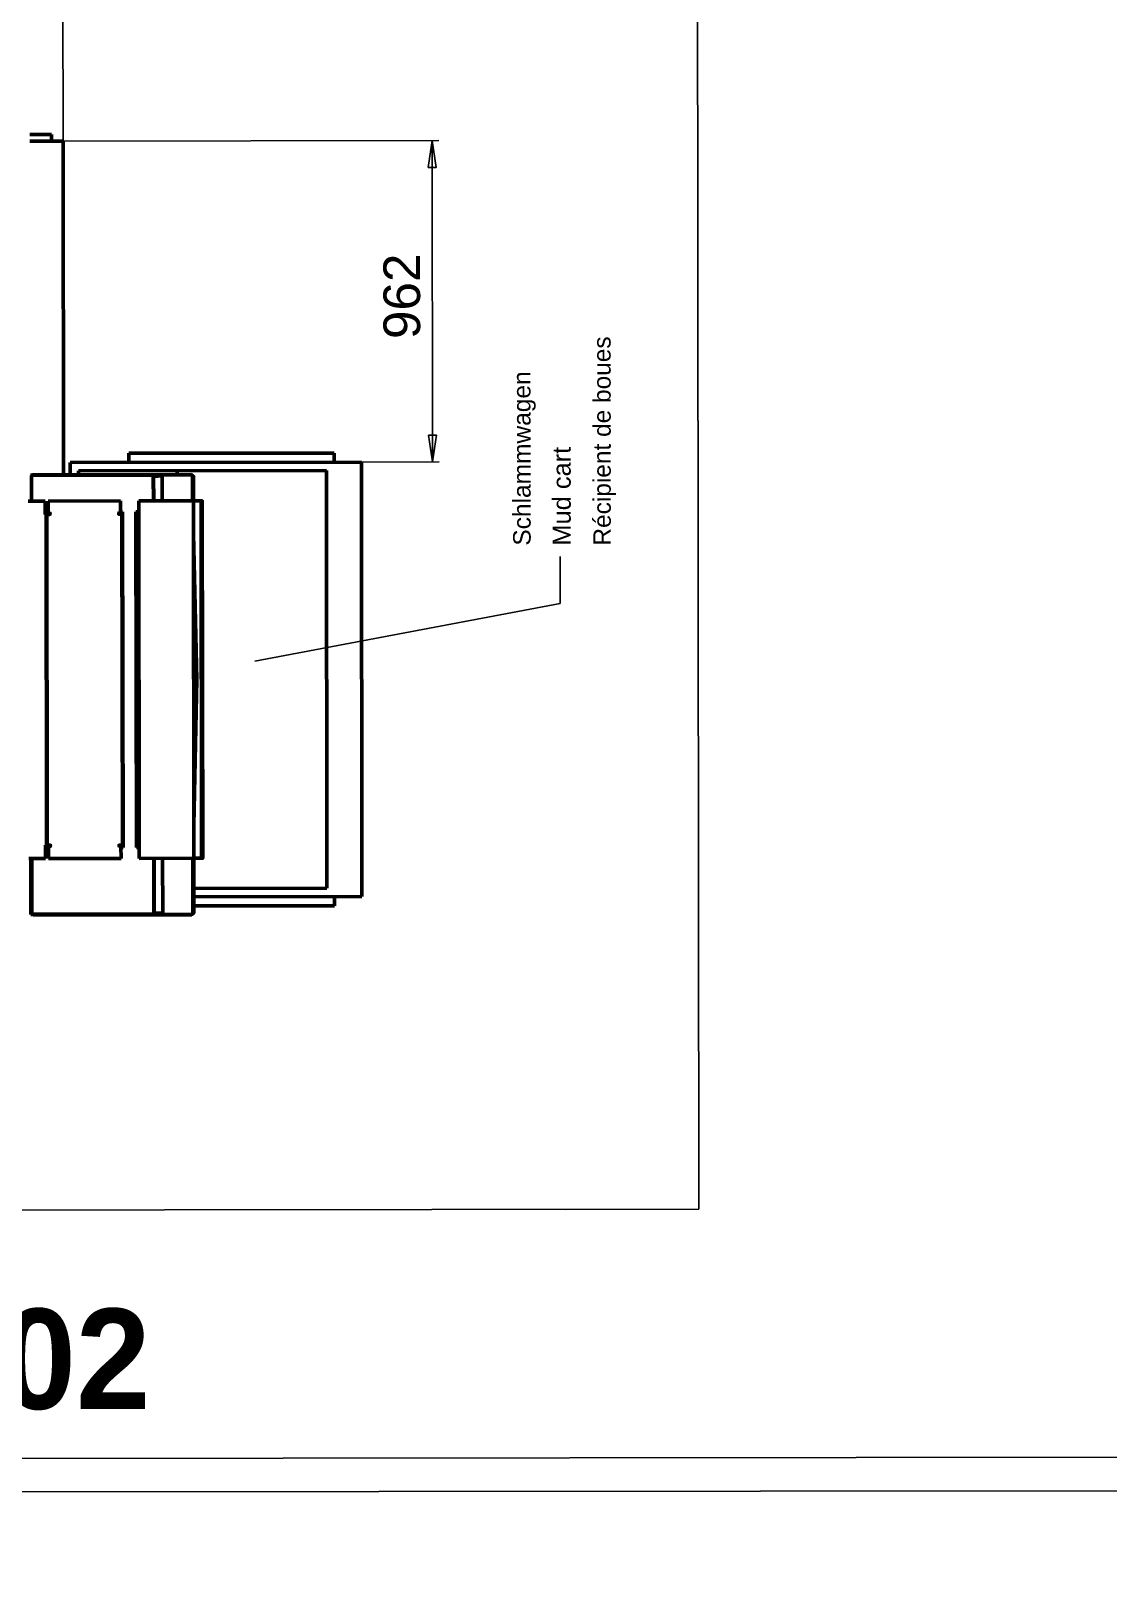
# Model space of a CAD drawing. Header units: feet. Extents: x -99009 to 3252343, y -11094690 to 9035152.
# Drawn here: x 2422762 to 2425988, y -1928554 to -1923934 of the extents above; entities that cross this region are included whole.
import ezdxf

# ---------------------------------------------------------------- set-up
doc = ezdxf.new("R2010")
doc.units = ezdxf.units.FT
doc.layers.add('1', color=1, linetype='Continuous')
doc.styles.add('Arial$001H0', font='arial.ttf')
doc.styles.get("Standard").update_dxf_attribs({"font": 'GOTHICB.TTF'})

# ---------------------------------------------------------------- blocks, each defined once
blk = doc.blocks.new('GG')
at = {"color": 7, "linetype": 'Continuous', "lineweight": 50}
for p, q in [((458.57, 263.44), (458.57, 265.96)), ((512.07, 263.44), (512.07, 265.96)), ((450.12, 265.34), (450.12, 241.54)), ((450.2, 265.34), (450.12, 265.34)), ((450.2, 265.64), (450.2, 265.49)), ((458.57, 265.64), (450.2, 265.64)), ((450.2, 265.49), (450.2, 241.39)), ((450.24, 265.49), (450.24, 247.24)), ((450.5, 265.49), (458.57, 265.49)), ((458.57, 263.44), (460.57, 263.44)), ((460.2, 262.99), (460.2, 263.44)), ((460.57, 263.44), (460.57, 263.31)), ((510.07, 263.44), (510.07, 263.31)), ((510.07, 263.44), (512.07, 263.44)), ((510.45, 263.44), (510.45, 262.99)), ((512.07, 265.49), (515.65, 265.49)), ((515.91, 247.24), (515.91, 265.49)), ((515.95, 265.64), (515.95, 265.49)), ((515.95, 265.49), (515.95, 241.39)), ((516.02, 265.34), (515.95, 265.34)), ((516.02, 241.54), (516.02, 265.34)), ((458.57, 262.99), (460.37, 262.99)), ((458.57, 252.14), (458.57, 262.99)), ((460.37, 262.79), (460.37, 262.99)), ((510.07, 263.31), (460.57, 263.31)), ((460.57, 262.79), (460.57, 263.19)), ((460.57, 263.19), (510.07, 263.19)), ((510.07, 262.79), (510.07, 263.19)), ((510.27, 262.99), (510.27, 262.79)), ((510.27, 262.99), (512.07, 262.99)), ((512.07, 262.99), (512.07, 252.14)), ((565.95, 262.43), (566.95, 262.43)), ((565.95, 262.43), (565.95, 260.68)), ((565.55, 260.68), (516.02, 260.68)), ((517.85, 259.68), (516.02, 259.68)), ((517.85, 259.68), (517.85, 216.08)), ((516.02, 258.44), (516.57, 258.44)), ((516.57, 258.44), (516.57, 221.31)), ((460.37, 252.14), (458.57, 252.14)), ((460.2, 251.84), (460.2, 252.14)), ((460.2, 251.84), (510.45, 251.84)), ((460.37, 252.14), (460.37, 252.34)), ((460.57, 252.34), (460.57, 251.94)), ((510.07, 251.94), (460.57, 251.94)), ((510.07, 252.34), (510.07, 251.94)), ((510.27, 252.34), (510.27, 252.14)), ((512.07, 252.14), (510.27, 252.14)), ((510.45, 252.14), (510.45, 251.84)), ((510.45, 249.84), (460.2, 249.84)), ((460.2, 249.41), (460.2, 249.84)), ((510.45, 249.84), (510.45, 249.41)), ((517.85, 250.88), (519.2, 250.88)), ((519.2, 250.88), (519.2, 220.18)), ((458.57, 247.19), (450.35, 247.19)), ((450.35, 247.19), (458.57, 247.19)), ((458.57, 247.24), (450.5, 247.24)), ((458.57, 249.41), (458.57, 241.23)), ((512.07, 249.41), (458.57, 249.41)), ((512.07, 241.23), (512.07, 249.41)), ((515.65, 247.24), (512.07, 247.24)), ((515.8, 247.19), (512.07, 247.19)), ((458.57, 245.91), (450.35, 245.91)), ((515.8, 245.91), (512.07, 245.91)), ((516.02, 243.69), (516.57, 243.69)), ((450.2, 241.54), (450.12, 241.54)), ((450.2, 241.39), (458.57, 241.39)), ((450.35, 241.24), (458.57, 241.24)), ((450.49, 241.24), (450.5, 241.24)), ((450.5, 241.24), (458.57, 241.24)), ((451.45, 241.24), (451.45, 220.18)), ((452.8, 216.08), (452.8, 241.24)), ((454.07, 221.31), (454.07, 241.24)), ((458.57, 241.23), (512.07, 241.23)), ((458.57, 241.23), (458.57, 240.09)), ((463.52, 241.23), (485.32, 240.78)), ((485.31, 240.78), (463.52, 241.23)), ((485.32, 240.78), (485.31, 240.78)), ((485.33, 240.78), (507.13, 241.23)), ((485.34, 240.78), (485.33, 240.78)), ((485.34, 240.78), (507.13, 241.23)), ((515.95, 241.39), (512.07, 241.39)), ((512.07, 241.24), (515.8, 241.24)), ((512.07, 241.24), (515.65, 241.24)), ((512.07, 240.09), (512.07, 241.23)), ((515.65, 241.24), (515.66, 241.24)), ((516.02, 241.54), (515.95, 241.54)), ((458.57, 240.09), (512.07, 240.09)), ((512.07, 239.91), (458.57, 239.91)), ((452.8, 220.18), (451.45, 220.18)), ((516.57, 221.31), (454.07, 221.31)), ((517.85, 220.18), (519.2, 220.18)), ((452.8, 216.08), (517.85, 216.08))]:
    blk.add_line(p, q, dxfattribs=at)
at = {"color": 7, "linetype": 'Continuous', "lineweight": 25}
for p, q in [((565.95, 260.68), (640.95, 260.68)), ((565.95, 260.68), (565.95, 204.42)), ((488.09, 232.05), (496.67, 186.35)), ((517.85, 216.08), (517.85, 204.42)), ((517.85, 205.42), (565.95, 205.42)), ((405.95, 165.68), (405.95, 185.68)), ((496.67, 186.35), (503.67, 186.35)), ((425.95, 165.68), (405.95, 165.68))]:
    blk.add_line(p, q, dxfattribs=at)
blk.add_lwpolyline([(405.95, 165.68), (405.95, 445.68), (830.95, 445.68), (830.95, 165.68)], close=True)
at = {"color": 7, "linetype": 'Continuous', "lineweight": 50}
for points in [[(565.95, 262.43), (565.95, 262.44), (565.95, 262.47), (565.95, 262.51), (565.95, 262.58), (565.95, 262.65), (565.95, 262.75), (565.95, 262.86), (565.95, 262.99), (565.95, 263.13), (565.95, 263.28), (565.95, 263.45), (565.95, 263.62), (565.95, 263.81), (565.95, 264), (565.95, 264.2), (565.95, 264.41), (565.95, 264.61), (565.95, 264.83), (565.95, 265.04), (565.95, 265.25), (565.95, 265.46), (565.95, 265.66)], [(566.95, 265.66), (566.95, 265.46), (566.95, 265.25), (566.95, 265.04), (566.95, 264.83), (566.95, 264.61), (566.95, 264.41), (566.95, 264.2), (566.95, 264), (566.95, 263.81), (566.95, 263.62), (566.95, 263.45), (566.95, 263.28), (566.95, 263.13), (566.95, 262.99), (566.95, 262.86), (566.95, 262.75), (566.95, 262.65), (566.95, 262.58), (566.95, 262.51), (566.95, 262.47), (566.95, 262.44), (566.95, 262.43)], [(450.24, 265.49), (450.26, 265.49), (450.29, 265.49), (450.32, 265.49), (450.35, 265.49), (450.38, 265.49), (450.42, 265.49), (450.46, 265.49), (450.5, 265.49)], [(515.65, 265.49), (515.69, 265.49), (515.73, 265.49), (515.76, 265.49), (515.8, 265.49), (515.83, 265.49), (515.86, 265.49), (515.89, 265.49), (515.91, 265.49)], [(460.57, 262.79), (460.57, 262.75), (460.55, 262.72), (460.51, 262.7), (460.47, 262.69), (460.44, 262.7), (460.4, 262.72), (460.38, 262.75), (460.37, 262.79)], [(510.27, 262.79), (510.27, 262.75), (510.25, 262.72), (510.21, 262.7), (510.17, 262.69), (510.14, 262.7), (510.1, 262.72), (510.08, 262.75), (510.07, 262.79)], [(565.95, 260.68), (565.94, 260.68), (565.92, 260.68), (565.88, 260.68), (565.83, 260.68), (565.77, 260.68), (565.7, 260.68), (565.63, 260.68), (565.55, 260.68)], [(460.37, 252.34), (460.38, 252.38), (460.4, 252.41), (460.44, 252.43), (460.47, 252.44), (460.51, 252.43), (460.55, 252.41), (460.57, 252.38), (460.57, 252.34)], [(510.07, 252.34), (510.08, 252.38), (510.1, 252.41), (510.14, 252.43), (510.17, 252.44), (510.21, 252.43), (510.25, 252.41), (510.27, 252.38), (510.27, 252.34)], [(450.5, 247.24), (450.46, 247.24), (450.42, 247.24), (450.38, 247.24), (450.35, 247.24), (450.32, 247.24), (450.29, 247.24), (450.26, 247.24), (450.24, 247.24)], [(450.35, 245.91), (450.35, 246.07), (450.35, 246.23), (450.35, 246.39), (450.35, 246.55), (450.35, 246.71), (450.35, 246.87), (450.35, 247.03), (450.35, 247.19)], [(515.91, 247.24), (515.89, 247.24), (515.86, 247.24), (515.83, 247.24), (515.8, 247.24), (515.76, 247.24), (515.73, 247.24), (515.69, 247.24), (515.65, 247.24)], [(515.8, 245.91), (515.8, 246.07), (515.8, 246.23), (515.8, 246.39), (515.8, 246.55), (515.8, 246.71), (515.8, 246.87), (515.8, 247.03), (515.8, 247.19)], [(450.24, 241.39), (450.26, 241.36), (450.29, 241.33), (450.32, 241.3), (450.35, 241.28)], [(450.35, 241.24), (450.35, 241.25), (450.35, 241.25), (450.35, 241.27), (450.35, 241.28), (450.35, 241.3), (450.35, 241.33), (450.35, 241.36), (450.35, 241.39)], [(485.31, 240.78), (485.31, 240.78), (485.31, 240.78)], [(485.31, 240.78), (485.31, 240.78), (485.31, 240.78)], [(485.32, 240.78), (485.32, 240.78), (485.32, 240.78)], [(485.32, 240.78), (485.33, 240.78), (485.33, 240.78)], [(485.32, 240.78), (485.32, 240.78), (485.32, 240.78)], [(485.33, 240.78), (485.33, 240.78), (485.33, 240.78)], [(485.34, 240.78), (485.34, 240.78), (485.34, 240.78)], [(515.8, 241.24), (515.8, 241.25), (515.8, 241.25), (515.8, 241.27), (515.8, 241.28), (515.8, 241.3), (515.8, 241.33), (515.8, 241.36), (515.8, 241.39)], [(515.8, 241.28), (515.83, 241.3), (515.86, 241.33), (515.89, 241.36), (515.91, 241.39)], [(458.57, 240.09), (458.57, 240.09), (458.57, 240.07), (458.57, 240.04), (458.57, 240), (458.57, 239.97), (458.57, 239.93), (458.57, 239.91), (458.57, 239.91)], [(512.07, 239.91), (512.07, 239.91), (512.07, 239.93), (512.07, 239.97), (512.07, 240), (512.07, 240.04), (512.07, 240.07), (512.07, 240.09), (512.07, 240.09)]]:
    blk.add_lwpolyline(points, dxfattribs=at)
at = {"color": 7, "linetype": 'Continuous', "lineweight": 25}
for points in [[(517.85, 205.42), (521.85, 206.02), (521.85, 204.82)], [(565.95, 205.42), (561.95, 204.82), (561.95, 206.02)]]:
    blk.add_lwpolyline(points, close=True, dxfattribs=at)
at = {"color": 7, "style": 'Arial$001H0'}
for s, height, p in [('962', 5.49, (536.26, 207.27)), ('Schlammwagen', 2.6261, (505.31, 190.76)), ('Mud cart', 2.723, (505.31, 184.76)), ('Récipient de boues', 2.618, (505.31, 178.76))]:
    blk.add_text(s, height=height, dxfattribs=at).set_placement(p)

msp = doc.modelspace()

# ---------------------------------------------------------------- linework, layer by layer
for p, q in [((2432963.28725, -1928196.69241), (2417963.29692, -1928213.7229)), ((2433063.40073, -1928296.57881), (2417963.41046, -1928313.72284))]:
    msp.add_line(p, q)
at = {"layer": '1'}
msp.add_arc((2520410.24778, -1978395.99612), 100000, 84.1346387202, 194.3871675539, dxfattribs=at)

# ---------------------------------------------------------------- block references
at = {"xscale": 20.00000668694215, "yscale": 20.00000668694215, "zscale": 20.00000668694215, "rotation": 90.06505171407352}
msp.add_blockref('GG', (2428085.31376, -1935577.16139), dxfattribs=at)

# ---------------------------------------------------------------- texts
at = {"transparency": 33554684, "insert": (2421047.00606, -1928066.07189), "char_height": 300, "width": 4624.1165638, "attachment_point": 7, "rotation": 0.06505171}
msp.add_mtext('{PHASE -02}', dxfattribs=at)

doc.saveas('drawing.dxf')
